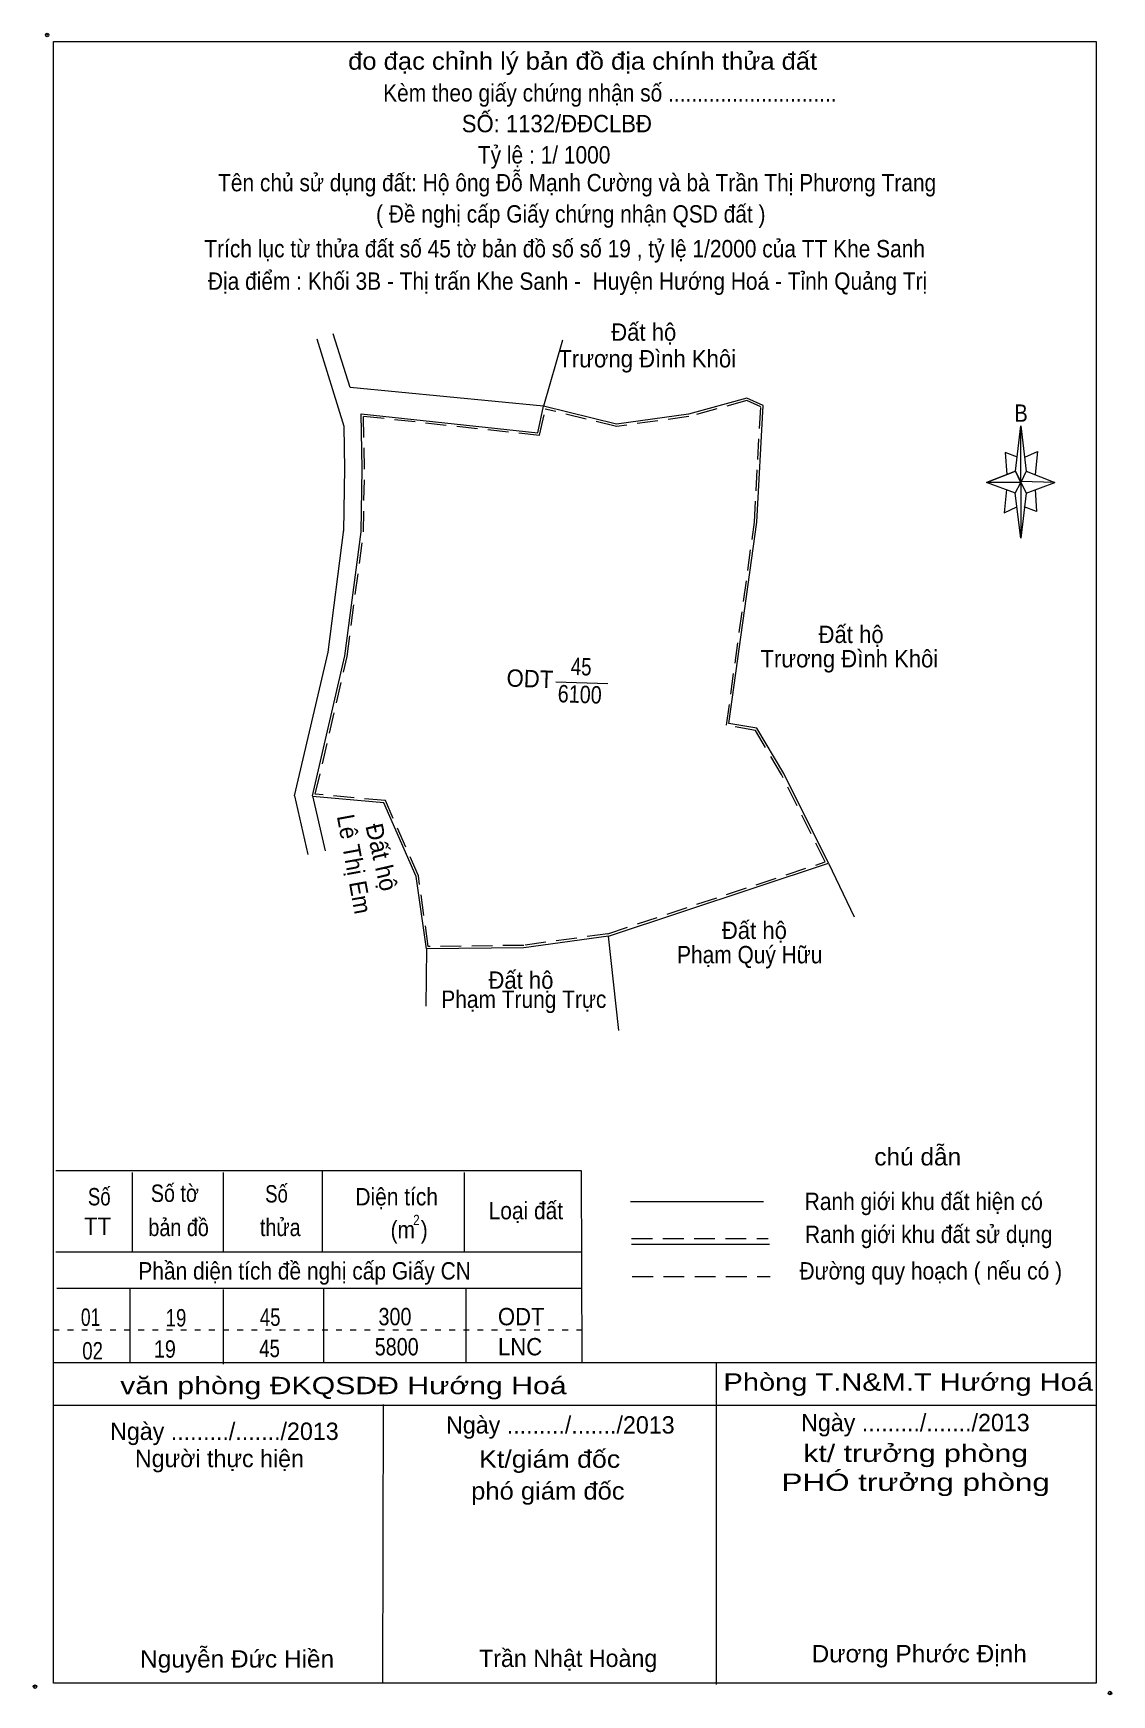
# Model space of a CAD drawing. Header units: metres. Extents: x -240 to 370456, y 199 to 1841730.
# Drawn here: x 370437.62 to 370456.24, y 1790383.56 to 1790412.25 of the extents above.
import ezdxf
from ezdxf.enums import TextEntityAlignment as Align

# ---------------------------------------------------------------- set-up
doc = ezdxf.new("R2010")
doc.units = ezdxf.units.M
doc.header["$LTSCALE"] = 0.12
doc.header["$PDMODE"] = 32
doc.header["$PDSIZE"] = 0.06
doc.linetypes.add('DOTTED', pattern=[1.5, 0.3, -1.2])
doc.linetypes.add('MEDIUM_DASHED', pattern=[4.5, 3, -1.5])
for name, color, linetype, lineweight in [('1', 7, 'DOTTED', 13), ('20', 7, 'Continuous', 13), ('34', 7, 'Continuous', 13), ('35', 7, 'Continuous', 13), ('5', 7, 'Continuous', 13)]:
    doc.layers.add(name, color=color, linetype=linetype, lineweight=lineweight)
doc.layers.add('3', color=7, linetype='Continuous')

msp = doc.modelspace()

# ---------------------------------------------------------------- linework, layer by layer
at = {"layer": '1', "linetype": 'Continuous'}
for p, q in [((370447.08, 1790392.61), (370447.09, 1790389.3)), ((370438.01, 1790391.21), (370447.08, 1790391.21)), ((370438.03, 1790390.58), (370447.08, 1790390.58)), ((370449.41, 1790389.28), (370449.41, 1790383.74)), ((370437.97, 1790388.56), (370455.97, 1790388.56)), ((370443.66, 1790388.57), (370443.65, 1790383.76))]:
    msp.add_line(p, q, dxfattribs=at)
at = {"layer": '1'}
msp.add_line((370437.97, 1790389.86), (370447.09, 1790389.86), dxfattribs=at)
at = {"layer": '20'}
msp.add_line((370446.64, 1790401.05), (370447.54, 1790401.02), dxfattribs=at)
at = {"layer": '34'}
for p, q in [((370446.76, 1790406.95), (370446.43, 1790405.81)), ((370442.13, 1790399.08), (370442.36, 1790398.07)), ((370442.44, 1790399.08), (370442.66, 1790398.13)), ((370451.35, 1790397.92), (370451.79, 1790396.99)), ((370447.73, 1790395.03), (370447.55, 1790396.66))]:
    msp.add_line(p, q, dxfattribs=at)
at = {"layer": '35'}
for p, q in [((370442.99, 1790405.46), (370442.52, 1790406.97)), ((370443, 1790404.73), (370442.99, 1790405.46)), ((370442.98, 1790403.65), (370443, 1790404.74)), ((370442.71, 1790401.56), (370442.98, 1790403.68)), ((370442.13, 1790399.08), (370442.71, 1790401.56)), ((370447.55, 1790396.66), (370451.35, 1790397.92)), ((370444.41, 1790396.44), (370444.4, 1790395.45))]:
    msp.add_line(p, q, dxfattribs=at)
at = {"layer": '35', "linetype": 'MEDIUM_DASHED'}
msp.add_line((370447.54, 1790396.7), (370451.29, 1790397.94), dxfattribs=at)
at = {"layer": '35'}
for points in [[(370446.43, 1790405.81), (370443.09, 1790406.13), (370442.8, 1790407.06)], [(370442.44, 1790399.08), (370443, 1790401.5), (370443.28, 1790403.64), (370443.3, 1790404.73), (370443.28, 1790405.68), (370446.33, 1790405.35), (370446.43, 1790405.81)], [(370451.35, 1790397.92), (370450.58, 1790399.47), (370450.11, 1790400.25), (370449.63, 1790400.33), (370450.11, 1790403.81), (370450.22, 1790405.82), (370449.94, 1790405.95), (370448.93, 1790405.67), (370447.69, 1790405.5), (370446.43, 1790405.81)], [(370447.55, 1790396.66), (370446.09, 1790396.46), (370444.41, 1790396.44), (370444.23, 1790397.69), (370443.67, 1790398.96), (370442.44, 1790399.07)]]:
    msp.add_lwpolyline(points, dxfattribs=at)
at = {"layer": '35', "linetype": 'MEDIUM_DASHED'}
for points in [[(370451.29, 1790397.94), (370450.54, 1790399.45), (370450.09, 1790400.21), (370449.59, 1790400.3), (370450.07, 1790403.81), (370450.18, 1790405.8), (370449.94, 1790405.91), (370448.94, 1790405.63), (370447.69, 1790405.46), (370446.46, 1790405.76)], [(370443.32, 1790403.64), (370443.34, 1790404.73), (370443.32, 1790405.64), (370446.36, 1790405.31), (370446.46, 1790405.76)], [(370447.54, 1790396.7), (370446.09, 1790396.5), (370444.44, 1790396.48), (370444.27, 1790397.7), (370443.7, 1790399), (370442.49, 1790399.11), (370443.04, 1790401.49), (370443.32, 1790403.63)]]:
    msp.add_lwpolyline(points, dxfattribs=at)
at = {"layer": '5'}
for p, q in [((370454.58, 1790404.69), (370454.67, 1790405.47)), ((370454.76, 1790404.69), (370455.26, 1790404.49)), ((370454.58, 1790404.31), (370454.08, 1790404.49)), ((370454.92, 1790404.37), (370454.94, 1790403.99)), ((370454.76, 1790404.31), (370454.67, 1790403.53)), ((370454.94, 1790403.99), (370454.73, 1790404.07)), ((370438.01, 1790392.61), (370447.08, 1790392.61)), ((370439.33, 1790392.58), (370439.33, 1790391.21)), ((370440.9, 1790392.58), (370440.9, 1790391.21)), ((370442.61, 1790392.61), (370442.61, 1790391.21)), ((370445.06, 1790392.58), (370445.06, 1790391.21)), ((370447.93, 1790392.08), (370450.23, 1790392.08)), ((370447.95, 1790391.34), (370450.33, 1790391.34)), ((370439.29, 1790390.58), (370439.29, 1790389.29)), ((370440.9, 1790390.56), (370440.9, 1790389.27)), ((370442.63, 1790390.58), (370442.63, 1790389.29)), ((370445.09, 1790390.58), (370445.09, 1790389.29)), ((370437.97, 1790389.3), (370455.97, 1790389.3))]:
    msp.add_line(p, q, dxfattribs=at)
at = {"layer": '5', "linetype": 'MEDIUM_DASHED'}
for p, q in [((370447.95, 1790391.44), (370450.31, 1790391.44)), ((370447.96, 1790390.78), (370450.34, 1790390.78))]:
    msp.add_line(p, q, dxfattribs=at)
at = {"layer": '5'}
for points in [[(370437.97, 1790412.11), (370455.97, 1790412.11), (370455.97, 1790383.76), (370437.97, 1790383.76)], [(370454.67, 1790405.47), (370454.76, 1790404.69), (370454.67, 1790404.49)], [(370454.67, 1790404.49), (370454.08, 1790404.49), (370454.58, 1790404.69), (370454.76, 1790404.31), (370455.26, 1790404.49), (370454.67, 1790404.51)], [(370454.67, 1790404.49), (370454.67, 1790403.53), (370454.57, 1790404.31)]]:
    msp.add_lwpolyline(points, close=True, dxfattribs=at)
for points in [[(370454.61, 1790404.93), (370454.4, 1790405.01), (370454.43, 1790404.63)], [(370454.74, 1790404.93), (370454.96, 1790405.03), (370454.92, 1790404.63)], [(370454.67, 1790404.49), (370454.58, 1790404.69), (370454.08, 1790404.49)], [(370454.42, 1790404.37), (370454.38, 1790403.97), (370454.6, 1790404.07)], [(370454.67, 1790404.49), (370454.76, 1790404.31), (370455.26, 1790404.49)]]:
    msp.add_lwpolyline(points, dxfattribs=at)
for p in [(370437.86, 1790412.22), (370437.65, 1790383.7), (370456.21, 1790383.59)]:
    msp.add_point(p, dxfattribs=at)

# ---------------------------------------------------------------- texts
at = {"layer": '1'}
for s, height, width, p in [('2', 0.177, 0.85, (370444.235, 1790391.67)), ('Phần diện tích đề nghị cấp Giấy CN', 0.3, 0.9, (370442.305, 1790390.73)), ('19', 0.3, 0.8, (370440.085, 1790389.92)), ('45 ', 0.3, 0.8, (370441.755, 1790389.93)), ('300', 0.3, 0.85, (370443.865, 1790389.94)), ('ODT', 0.3, 0.95, (370446.045, 1790389.94)), ('5800', 0.3, 0.85, (370443.895, 1790389.42)), ('LNC', 0.3, 0.95, (370446.025, 1790389.42)), ('19   ', 0.3, 0.85, (370440.035, 1790389.38)), ('45', 0.3, 0.8, (370441.7, 1790389.39)), ('Phòng T.N&M.T Hướng Hoá', 0.3, 1.25, (370452.725, 1790388.81)), ('văn phòng ĐKQSDĐ Hướng Hoá', 0.3, 1.3, (370442.975, 1790388.75))]:
    msp.add_text(s, height=height, dxfattribs=dict(at, width=width)).set_placement(p, align=Align.CENTER)
at = {"layer": '20'}
for s, width, p in [('Đất hộ', 0.95, (370448.16, 1790406.94)), ('Trương Đình Khôi', 0.95, (370448.22, 1790406.48)), ('Đất hộ', 0.95, (370451.74, 1790401.72)), ('Trương Đình Khôi', 0.95, (370451.71, 1790401.3)), ('Đất hộ', 0.95, (370450.07, 1790396.61)), ('Phạm Quý Hữu', 0.9, (370449.99, 1790396.19)), ('Đất hộ', 0.95, (370446.04, 1790395.75)), ('Phạm Trung Trực', 0.9, (370446.09, 1790395.42))]:
    msp.add_text(s, height=0.3, dxfattribs=dict(at, width=width)).set_placement(p, align=Align.CENTER)
for s, height, rotation, width, p in [('45', 0.3, 358, 0.8, (370447.075, 1790401.164)), ('ODT', 0.3, 358, 0.95, (370446.19, 1790400.956)), ('6100', 0.3, 358, 0.85, (370447.05, 1790400.686)), ('Lê Thị Em', 0.2998, 280.334, 0.95, (370443.016, 1790397.877))]:
    msp.add_text(s, height=height, rotation=rotation, dxfattribs=dict(at, width=width)).set_placement(p, align=Align.CENTER)
msp.add_text('Đất hộ', height=0.2998, rotation=283.196, dxfattribs=at).set_placement((370443.487, 1790397.989), align=Align.CENTER)
at = {"layer": '3'}
for s, width, p in [('Kt/giám đốc', 1.15, (370446.535, 1790387.48)), ('kt/ trưởng phòng', 1.3, (370452.855, 1790387.58)), ('PHÓ trưởng phòng', 1.35, (370452.855, 1790387.08)), ('phó giám đốc', 1.1, (370446.505, 1790386.93)), ('Nguyễn Đức Hiền', 1.05, (370441.14, 1790384.03)), ('Dương Phước Định', 1.05, (370452.915, 1790384.12))]:
    msp.add_text(s, height=0.3, dxfattribs=dict(at, width=width)).set_placement(p, align=Align.CENTER)
msp.add_text('Trần Nhật Hoàng', height=0.3, dxfattribs=at).set_placement((370446.855, 1790384.04), align=Align.CENTER)
at = {"layer": '5'}
for s, width, p in [('đo đạc chỉnh lý bản đồ địa chính thửa đất', 1.1, (370447.105, 1790411.62)), ('Kèm theo giấy chứng nhận số .............................', 0.9, (370447.575, 1790411.07)), ('SỐ: 1132/ĐĐCLBĐ', 0.95, (370446.66, 1790410.54)), ('Tỷ lệ : 1/ 1000', 0.9, (370446.44, 1790410)), (' Tên chủ sử dụng đất: Hộ ông Đỗ Mạnh Cường và bà Trần Thị Phương Trang', 0.9, (370446.96, 1790409.52)), ('( Đề nghị cấp Giấy chứng nhận QSD đất )', 0.9, (370446.9, 1790408.98)), ('Trích lục từ thửa đất số 45 tờ bản đồ số số 19 , tỷ lệ 1/2000 của TT Khe Sanh', 0.9, (370446.795, 1790408.38)), ('Địa điểm : Khối 3B - Thị trấn Khe Sanh -  Huyện Hướng Hoá - Tỉnh Quảng Trị ', 0.9, (370446.895, 1790407.82)), ('B', 0.85, (370454.675, 1790405.54)), ('chú dẫn', 1.05, (370452.89, 1790392.7)), ('Số', 0.8, (370438.76, 1790392.01)), ('Số tờ', 0.85, (370440.065, 1790392.07)), ('Số', 0.8, (370441.82, 1790392.06)), ('Diện tích', 0.9, (370443.895, 1790392.01)), ('Loại đất', 0.9, (370446.125, 1790391.77)), ('Ranh giới khu đất hiện có ', 0.9, (370453.045, 1790391.93)), ('TT', 0.95, (370438.73, 1790391.5)), ('bản đồ', 0.85, (370440.13, 1790391.48)), ('thửa', 0.85, (370441.885, 1790391.48)), ('(m )', 0.9, (370444.11, 1790391.44)), ('Ranh giới khu đất sử dụng', 0.9, (370453.08, 1790391.36)), ('Đường quy hoạch ( nếu có )', 0.9, (370453.115, 1790390.73)), ('01', 0.75, (370438.61, 1790389.93)), ('02', 0.8, (370438.645, 1790389.35))]:
    msp.add_text(s, height=0.3, dxfattribs=dict(at, width=width)).set_placement(p, align=Align.CENTER)
for s, p in [('Ngày ........./......./2013', (370440.92, 1790387.96)), ('Ngày ........./......./2013', (370446.72, 1790388.07)), ('Ngày ........./......./2013', (370452.85, 1790388.11)), ('Người thực hiện', (370440.835, 1790387.49))]:
    msp.add_text(s, height=0.3, dxfattribs=at).set_placement(p, align=Align.CENTER)

doc.saveas('drawing.dxf')
